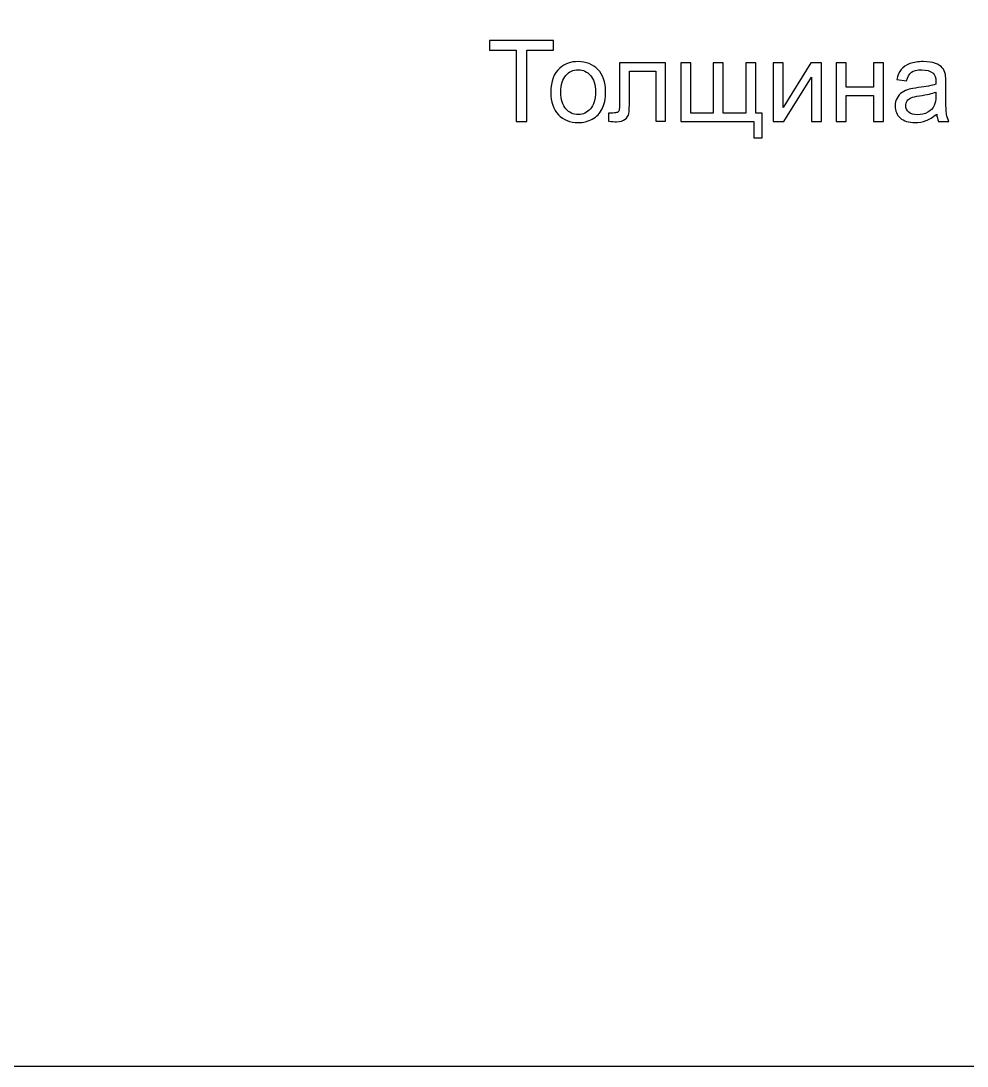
# Model space of a CAD drawing. Header units: centimetres. Extents: x -14.8 to 14.8, y -10.5 to 10.5.
# Drawn here: x 0.13 to 6.16, y -10.5 to -3.84 of the extents above; entities that cross this region are included whole.
import ezdxf

# ---------------------------------------------------------------- set-up
doc = ezdxf.new("R2010")
doc.units = ezdxf.units.CM
doc.header["$MEASUREMENT"] = 0
doc.layers.add('layer 1', color=7, linetype='Continuous')

msp = doc.modelspace()

# ---------------------------------------------------------------- linework, layer by layer
at = {"layer": 'layer 1', "color": 250}
msp.add_lwpolyline([(-14.85, -10.5), (14.85, -10.5), (14.85, 10.5), (-14.85, 10.5), (-14.85, -10.5)], close=True, dxfattribs=at)
for points, knots in [([(3.28243, -4.48072), (3.28243, -4.48072), (3.28243, -4.02665), (3.28243, -4.02665), (3.28243, -4.02665), (3.28243, -4.02665), (3.11287, -4.02665), (3.11287, -4.02665), (3.11287, -4.02665), (3.11287, -4.02665), (3.11287, -3.9663), (3.11287, -3.9663), (3.11287, -3.9663), (3.11287, -3.9663), (3.52024, -3.9663), (3.52024, -3.9663), (3.52024, -3.9663), (3.52024, -3.9663), (3.52024, -4.02665), (3.52024, -4.02665), (3.52024, -4.02665), (3.52024, -4.02665), (3.35068, -4.02665), (3.35068, -4.02665), (3.35068, -4.02665), (3.35068, -4.02665), (3.35068, -4.48072), (3.35068, -4.48072), (3.35068, -4.48072), (3.35068, -4.48072), (3.28243, -4.48072), (3.28243, -4.48072)], [0, 0, 0, 0, 0.1111111, 0.1111111, 0.1111111, 0.1111111, 0.2222222, 0.2222222, 0.2222222, 0.2222222, 0.3333333, 0.3333333, 0.3333333, 0.3333333, 0.4444444, 0.4444444, 0.4444444, 0.4444444, 0.5555556, 0.5555556, 0.5555556, 0.5555556, 0.6666667, 0.6666667, 0.6666667, 0.6666667, 0.7777778, 0.7777778, 0.7777778, 0.7777778, 1, 1, 1, 1]), ([(3.50276, -4.29428), (3.50276, -4.22543), (3.52192, -4.17442), (3.56036, -4.14125), (3.56036, -4.14125), (3.59233, -4.11371), (3.63148, -4.09994), (3.67758, -4.09994), (3.67758, -4.09994), (3.72871, -4.09994), (3.77063, -4.1167), (3.8032, -4.15023), (3.8032, -4.15023), (3.83565, -4.18364), (3.85193, -4.22998), (3.85193, -4.28901), (3.85193, -4.28901), (3.85193, -4.33691), (3.84475, -4.37451), (3.83038, -4.40193), (3.83038, -4.40193), (3.81601, -4.42935), (3.79505, -4.45066), (3.76751, -4.46587), (3.76751, -4.46587), (3.74009, -4.48108), (3.71003, -4.48862), (3.67758, -4.48862), (3.67758, -4.48862), (3.62538, -4.48862), (3.58323, -4.47198), (3.55102, -4.43857), (3.55102, -4.43857), (3.5188, -4.40516), (3.50276, -4.35703), (3.50276, -4.29428)], [0, 0, 0, 0, 0.1, 0.1, 0.1, 0.1, 0.2, 0.2, 0.2, 0.2, 0.3, 0.3, 0.3, 0.3, 0.4, 0.4, 0.4, 0.4, 0.5, 0.5, 0.5, 0.5, 0.6, 0.6, 0.6, 0.6, 0.7, 0.7, 0.7, 0.7, 0.8, 0.8, 0.8, 0.8, 1, 1, 1, 1]), ([(3.94113, -4.10784), (3.94113, -4.10784), (4.23498, -4.10784), (4.23498, -4.10784), (4.23498, -4.10784), (4.23498, -4.10784), (4.23498, -4.48036), (4.23498, -4.48036), (4.23498, -4.48036), (4.23498, -4.48036), (4.17176, -4.48036), (4.17176, -4.48036), (4.17176, -4.48036), (4.17176, -4.48036), (4.17176, -4.16029), (4.17176, -4.16029), (4.17176, -4.16029), (4.17176, -4.16029), (4.00436, -4.16029), (4.00436, -4.16029), (4.00436, -4.16029), (4.00436, -4.16029), (4.00436, -4.34577), (4.00436, -4.34577), (4.00436, -4.34577), (4.00436, -4.389), (4.00292, -4.4175), (4.00017, -4.43139), (4.00017, -4.43139), (3.99729, -4.44516), (3.98963, -4.45713), (3.97706, -4.46743), (3.97706, -4.46743), (3.96436, -4.47773), (3.94616, -4.48288), (3.92233, -4.48288), (3.92233, -4.48288), (3.9076, -4.48288), (3.8906, -4.48192), (3.87144, -4.48012), (3.87144, -4.48012), (3.87144, -4.48012), (3.87144, -4.42755), (3.87144, -4.42755), (3.87144, -4.42755), (3.87144, -4.42755), (3.8991, -4.42755), (3.8991, -4.42755), (3.8991, -4.42755), (3.91215, -4.42755), (3.92149, -4.42624), (3.92712, -4.42348), (3.92712, -4.42348), (3.93275, -4.42085), (3.93646, -4.41654), (3.93838, -4.41067), (3.93838, -4.41067), (3.94017, -4.4048), (3.94113, -4.38576), (3.94113, -4.35355), (3.94113, -4.35355), (3.94113, -4.35355), (3.94113, -4.10784), (3.94113, -4.10784)], [0, 0, 0, 0, 0.0588235, 0.0588235, 0.0588235, 0.0588235, 0.1176471, 0.1176471, 0.1176471, 0.1176471, 0.1764706, 0.1764706, 0.1764706, 0.1764706, 0.2352941, 0.2352941, 0.2352941, 0.2352941, 0.2941176, 0.2941176, 0.2941176, 0.2941176, 0.3529412, 0.3529412, 0.3529412, 0.3529412, 0.4117647, 0.4117647, 0.4117647, 0.4117647, 0.4705882, 0.4705882, 0.4705882, 0.4705882, 0.5294118, 0.5294118, 0.5294118, 0.5294118, 0.5882353, 0.5882353, 0.5882353, 0.5882353, 0.6470588, 0.6470588, 0.6470588, 0.6470588, 0.7058824, 0.7058824, 0.7058824, 0.7058824, 0.7647059, 0.7647059, 0.7647059, 0.7647059, 0.8235294, 0.8235294, 0.8235294, 0.8235294, 0.8823529, 0.8823529, 0.8823529, 0.8823529, 1, 1, 1, 1]), ([(4.33161, -4.10784), (4.33161, -4.10784), (4.39484, -4.10784), (4.39484, -4.10784), (4.39484, -4.10784), (4.39484, -4.10784), (4.39484, -4.42899), (4.39484, -4.42899), (4.39484, -4.42899), (4.39484, -4.42899), (4.53853, -4.42899), (4.53853, -4.42899), (4.53853, -4.42899), (4.53853, -4.42899), (4.53853, -4.10784), (4.53853, -4.10784), (4.53853, -4.10784), (4.53853, -4.10784), (4.60175, -4.10784), (4.60175, -4.10784), (4.60175, -4.10784), (4.60175, -4.10784), (4.60175, -4.42899), (4.60175, -4.42899), (4.60175, -4.42899), (4.60175, -4.42899), (4.74545, -4.42899), (4.74545, -4.42899), (4.74545, -4.42899), (4.74545, -4.42899), (4.74545, -4.10784), (4.74545, -4.10784), (4.74545, -4.10784), (4.74545, -4.10784), (4.80867, -4.10784), (4.80867, -4.10784), (4.80867, -4.10784), (4.80867, -4.10784), (4.80867, -4.42899), (4.80867, -4.42899), (4.80867, -4.42899), (4.80867, -4.42899), (4.85034, -4.42899), (4.85034, -4.42899), (4.85034, -4.42899), (4.85034, -4.42899), (4.85034, -4.58633), (4.85034, -4.58633), (4.85034, -4.58633), (4.85034, -4.58633), (4.79789, -4.58633), (4.79789, -4.58633), (4.79789, -4.58633), (4.79789, -4.58633), (4.79789, -4.48072), (4.79789, -4.48072), (4.79789, -4.48072), (4.79789, -4.48072), (4.33161, -4.48072), (4.33161, -4.48072), (4.33161, -4.48072), (4.33161, -4.48072), (4.33161, -4.10784), (4.33161, -4.10784)], [0, 0, 0, 0, 0.0588235, 0.0588235, 0.0588235, 0.0588235, 0.1176471, 0.1176471, 0.1176471, 0.1176471, 0.1764706, 0.1764706, 0.1764706, 0.1764706, 0.2352941, 0.2352941, 0.2352941, 0.2352941, 0.2941176, 0.2941176, 0.2941176, 0.2941176, 0.3529412, 0.3529412, 0.3529412, 0.3529412, 0.4117647, 0.4117647, 0.4117647, 0.4117647, 0.4705882, 0.4705882, 0.4705882, 0.4705882, 0.5294118, 0.5294118, 0.5294118, 0.5294118, 0.5882353, 0.5882353, 0.5882353, 0.5882353, 0.6470588, 0.6470588, 0.6470588, 0.6470588, 0.7058824, 0.7058824, 0.7058824, 0.7058824, 0.7647059, 0.7647059, 0.7647059, 0.7647059, 0.8235294, 0.8235294, 0.8235294, 0.8235294, 0.8823529, 0.8823529, 0.8823529, 0.8823529, 1, 1, 1, 1]), ([(4.92063, -4.10784), (4.92063, -4.10784), (4.98385, -4.10784), (4.98385, -4.10784), (4.98385, -4.10784), (4.98385, -4.10784), (4.98385, -4.39223), (4.98385, -4.39223), (4.98385, -4.39223), (4.98385, -4.39223), (5.15952, -4.10784), (5.15952, -4.10784), (5.15952, -4.10784), (5.15952, -4.10784), (5.22741, -4.10784), (5.22741, -4.10784), (5.22741, -4.10784), (5.22741, -4.10784), (5.22741, -4.48072), (5.22741, -4.48072), (5.22741, -4.48072), (5.22741, -4.48072), (5.16419, -4.48072), (5.16419, -4.48072), (5.16419, -4.48072), (5.16419, -4.48072), (5.16419, -4.19813), (5.16419, -4.19813), (5.16419, -4.19813), (5.16419, -4.19813), (4.98876, -4.48072), (4.98876, -4.48072), (4.98876, -4.48072), (4.98876, -4.48072), (4.92063, -4.48072), (4.92063, -4.48072), (4.92063, -4.48072), (4.92063, -4.48072), (4.92063, -4.10784), (4.92063, -4.10784)], [0, 0, 0, 0, 0.0909091, 0.0909091, 0.0909091, 0.0909091, 0.1818182, 0.1818182, 0.1818182, 0.1818182, 0.2727273, 0.2727273, 0.2727273, 0.2727273, 0.3636364, 0.3636364, 0.3636364, 0.3636364, 0.4545455, 0.4545455, 0.4545455, 0.4545455, 0.5454545, 0.5454545, 0.5454545, 0.5454545, 0.6363636, 0.6363636, 0.6363636, 0.6363636, 0.7272727, 0.7272727, 0.7272727, 0.7272727, 0.8181818, 0.8181818, 0.8181818, 0.8181818, 1, 1, 1, 1]), ([(5.32201, -4.10784), (5.32201, -4.10784), (5.38523, -4.10784), (5.38523, -4.10784), (5.38523, -4.10784), (5.38523, -4.10784), (5.38523, -4.26303), (5.38523, -4.26303), (5.38523, -4.26303), (5.38523, -4.26303), (5.56054, -4.26303), (5.56054, -4.26303), (5.56054, -4.26303), (5.56054, -4.26303), (5.56054, -4.10784), (5.56054, -4.10784), (5.56054, -4.10784), (5.56054, -4.10784), (5.62376, -4.10784), (5.62376, -4.10784), (5.62376, -4.10784), (5.62376, -4.10784), (5.62376, -4.48072), (5.62376, -4.48072), (5.62376, -4.48072), (5.62376, -4.48072), (5.56054, -4.48072), (5.56054, -4.48072), (5.56054, -4.48072), (5.56054, -4.48072), (5.56054, -4.31547), (5.56054, -4.31547), (5.56054, -4.31547), (5.56054, -4.31547), (5.38523, -4.31547), (5.38523, -4.31547), (5.38523, -4.31547), (5.38523, -4.31547), (5.38523, -4.48072), (5.38523, -4.48072), (5.38523, -4.48072), (5.38523, -4.48072), (5.32201, -4.48072), (5.32201, -4.48072), (5.32201, -4.48072), (5.32201, -4.48072), (5.32201, -4.10784), (5.32201, -4.10784)], [0, 0, 0, 0, 0.0769231, 0.0769231, 0.0769231, 0.0769231, 0.1538462, 0.1538462, 0.1538462, 0.1538462, 0.2307692, 0.2307692, 0.2307692, 0.2307692, 0.3076923, 0.3076923, 0.3076923, 0.3076923, 0.3846154, 0.3846154, 0.3846154, 0.3846154, 0.4615385, 0.4615385, 0.4615385, 0.4615385, 0.5384615, 0.5384615, 0.5384615, 0.5384615, 0.6153846, 0.6153846, 0.6153846, 0.6153846, 0.6923077, 0.6923077, 0.6923077, 0.6923077, 0.7692308, 0.7692308, 0.7692308, 0.7692308, 0.8461538, 0.8461538, 0.8461538, 0.8461538, 1, 1, 1, 1]), ([(5.96228, -4.43402), (5.93881, -4.45402), (5.91618, -4.46803), (5.8945, -4.47629), (5.8945, -4.47629), (5.87283, -4.48455), (5.8496, -4.48862), (5.82469, -4.48862), (5.82469, -4.48862), (5.78374, -4.48862), (5.75225, -4.47868), (5.73021, -4.45869), (5.73021, -4.45869), (5.70818, -4.43881), (5.69716, -4.4133), (5.69716, -4.38229), (5.69716, -4.38229), (5.69716, -4.36409), (5.70136, -4.34745), (5.70962, -4.33236), (5.70962, -4.33236), (5.718, -4.31727), (5.7289, -4.3053), (5.74231, -4.2962), (5.74231, -4.2962), (5.75584, -4.2871), (5.77093, -4.28015), (5.78781, -4.27548), (5.78781, -4.27548), (5.80026, -4.27225), (5.81906, -4.26913), (5.84409, -4.26602), (5.84409, -4.26602), (5.8951, -4.26003), (5.93282, -4.25273), (5.95689, -4.24435), (5.95689, -4.24435), (5.95713, -4.23573), (5.95725, -4.23022), (5.95725, -4.22794), (5.95725, -4.22794), (5.95725, -4.20232), (5.95126, -4.18424), (5.93929, -4.1737), (5.93929, -4.1737), (5.92312, -4.15945), (5.89905, -4.15238), (5.8672, -4.15238), (5.8672, -4.15238), (5.83738, -4.15238), (5.81535, -4.15765), (5.80122, -4.16807), (5.80122, -4.16807), (5.78697, -4.17849), (5.77655, -4.19693), (5.76973, -4.22351), (5.76973, -4.22351), (5.76973, -4.22351), (5.70794, -4.21489), (5.70794, -4.21489), (5.70794, -4.21489), (5.71357, -4.18843), (5.72279, -4.16699), (5.73572, -4.15071), (5.73572, -4.15071), (5.74865, -4.13442), (5.76733, -4.12197), (5.79176, -4.11311), (5.79176, -4.11311), (5.81607, -4.10437), (5.84445, -4.09994), (5.87654, -4.09994), (5.87654, -4.09994), (5.90839, -4.09994), (5.93438, -4.10365), (5.95437, -4.11119), (5.95437, -4.11119), (5.97425, -4.11874), (5.98898, -4.12808), (5.99832, -4.13945), (5.99832, -4.13945), (6.00766, -4.15083), (6.01424, -4.1652), (6.01808, -4.18256), (6.01808, -4.18256), (6.02011, -4.19334), (6.02119, -4.21273), (6.02119, -4.24063), (6.02119, -4.24063), (6.02119, -4.24063), (6.02119, -4.32445), (6.02119, -4.32445), (6.02119, -4.32445), (6.02119, -4.38301), (6.02251, -4.42001), (6.02514, -4.4357), (6.02514, -4.4357), (6.02766, -4.45138), (6.03292, -4.46635), (6.04059, -4.48072), (6.04059, -4.48072), (6.04059, -4.48072), (5.97449, -4.48072), (5.97449, -4.48072), (5.97449, -4.48072), (5.96814, -4.46743), (5.96407, -4.45186), (5.96228, -4.43402)], [0, 0, 0, 0, 0.0357143, 0.0357143, 0.0357143, 0.0357143, 0.0714286, 0.0714286, 0.0714286, 0.0714286, 0.1071429, 0.1071429, 0.1071429, 0.1071429, 0.1428571, 0.1428571, 0.1428571, 0.1428571, 0.1785714, 0.1785714, 0.1785714, 0.1785714, 0.2142857, 0.2142857, 0.2142857, 0.2142857, 0.25, 0.25, 0.25, 0.25, 0.2857143, 0.2857143, 0.2857143, 0.2857143, 0.3214286, 0.3214286, 0.3214286, 0.3214286, 0.3571429, 0.3571429, 0.3571429, 0.3571429, 0.3928571, 0.3928571, 0.3928571, 0.3928571, 0.4285714, 0.4285714, 0.4285714, 0.4285714, 0.4642857, 0.4642857, 0.4642857, 0.4642857, 0.5, 0.5, 0.5, 0.5, 0.5357143, 0.5357143, 0.5357143, 0.5357143, 0.5714286, 0.5714286, 0.5714286, 0.5714286, 0.6071429, 0.6071429, 0.6071429, 0.6071429, 0.6428571, 0.6428571, 0.6428571, 0.6428571, 0.6785714, 0.6785714, 0.6785714, 0.6785714, 0.7142857, 0.7142857, 0.7142857, 0.7142857, 0.75, 0.75, 0.75, 0.75, 0.7857143, 0.7857143, 0.7857143, 0.7857143, 0.8214286, 0.8214286, 0.8214286, 0.8214286, 0.8571429, 0.8571429, 0.8571429, 0.8571429, 0.8928571, 0.8928571, 0.8928571, 0.8928571, 0.9285714, 0.9285714, 0.9285714, 0.9285714, 1, 1, 1, 1]), ([(3.56742, -4.2944), (3.56742, -4.34206), (3.57784, -4.37774), (3.59867, -4.40133), (3.59867, -4.40133), (3.61963, -4.42504), (3.64585, -4.43689), (3.67758, -4.43689), (3.67758, -4.43689), (3.70896, -4.43689), (3.73506, -4.42504), (3.75602, -4.40121), (3.75602, -4.40121), (3.77685, -4.37738), (3.78727, -4.3411), (3.78727, -4.29236), (3.78727, -4.29236), (3.78727, -4.24638), (3.77673, -4.21154), (3.75578, -4.18795), (3.75578, -4.18795), (3.73482, -4.16424), (3.70872, -4.15238), (3.67758, -4.15238), (3.67758, -4.15238), (3.64585, -4.15238), (3.61963, -4.16412), (3.59867, -4.18771), (3.59867, -4.18771), (3.57784, -4.2113), (3.56742, -4.24686), (3.56742, -4.2944)], [0, 0, 0, 0, 0.1111111, 0.1111111, 0.1111111, 0.1111111, 0.2222222, 0.2222222, 0.2222222, 0.2222222, 0.3333333, 0.3333333, 0.3333333, 0.3333333, 0.4444444, 0.4444444, 0.4444444, 0.4444444, 0.5555556, 0.5555556, 0.5555556, 0.5555556, 0.6666667, 0.6666667, 0.6666667, 0.6666667, 0.7777778, 0.7777778, 0.7777778, 0.7777778, 1, 1, 1, 1]), ([(5.95725, -4.29392), (5.93426, -4.30326), (5.89977, -4.31116), (5.85379, -4.31763), (5.85379, -4.31763), (5.82768, -4.32134), (5.80924, -4.32553), (5.79847, -4.3302), (5.79847, -4.3302), (5.78769, -4.33487), (5.77943, -4.3417), (5.77356, -4.35056), (5.77356, -4.35056), (5.76769, -4.35954), (5.7647, -4.36948), (5.7647, -4.38049), (5.7647, -4.38049), (5.7647, -4.39714), (5.77105, -4.41115), (5.78386, -4.42229), (5.78386, -4.42229), (5.79667, -4.43342), (5.81535, -4.43905), (5.8399, -4.43905), (5.8399, -4.43905), (5.86421, -4.43905), (5.88588, -4.43378), (5.90492, -4.42312), (5.90492, -4.42312), (5.92384, -4.41259), (5.93785, -4.3981), (5.94671, -4.37978), (5.94671, -4.37978), (5.95354, -4.36553), (5.95689, -4.34457), (5.95689, -4.31691), (5.95689, -4.31691), (5.95689, -4.31691), (5.95725, -4.29392), (5.95725, -4.29392)], [0, 0, 0, 0, 0.0909091, 0.0909091, 0.0909091, 0.0909091, 0.1818182, 0.1818182, 0.1818182, 0.1818182, 0.2727273, 0.2727273, 0.2727273, 0.2727273, 0.3636364, 0.3636364, 0.3636364, 0.3636364, 0.4545455, 0.4545455, 0.4545455, 0.4545455, 0.5454545, 0.5454545, 0.5454545, 0.5454545, 0.6363636, 0.6363636, 0.6363636, 0.6363636, 0.7272727, 0.7272727, 0.7272727, 0.7272727, 0.8181818, 0.8181818, 0.8181818, 0.8181818, 1, 1, 1, 1])]:
    msp.add_open_spline(points, degree=3, knots=knots, dxfattribs=at)

doc.saveas('drawing.dxf')
